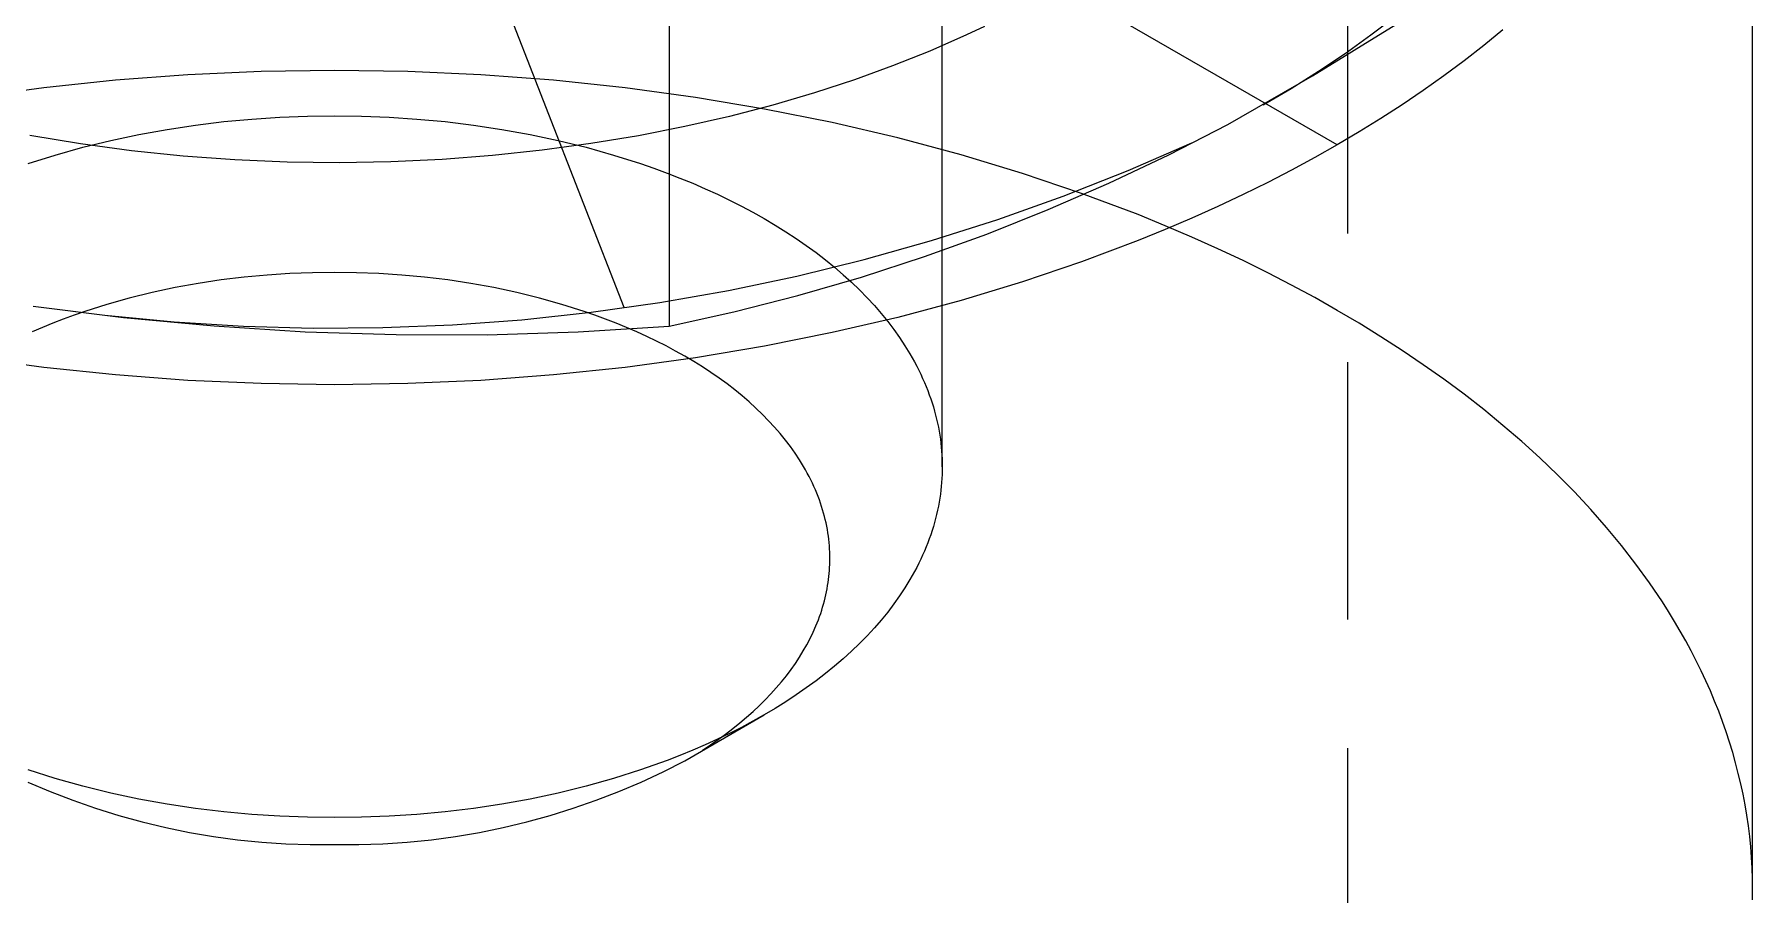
# Model space of a CAD drawing. Header units: millimetres. Extents: x -111 to 4919, y -143 to 3304.
# Drawn here: x 4653.38 to 4661.86, y 1557.15 to 1561.4 of the extents above; entities that cross this region are included whole.
import ezdxf

# ---------------------------------------------------------------- set-up
doc = ezdxf.new("R2010")
doc.units = ezdxf.units.MM
doc.linetypes.add('HIDDEN', pattern=[1.905, 1.27, -0.635])
doc.layers.add('ZANO_R', color=7, linetype='Continuous', lineweight=0)
doc.layers.add('ZANO_R_przerywana', color=7, linetype='HIDDEN', lineweight=0)

msp = doc.modelspace()

# ---------------------------------------------------------------- linework, layer by layer
at = {"layer": 'ZANO_R'}
for p, q in [((4657.8601, 1559.2657), (4657.8601, 1571.4242)), ((4656.2905, 1560.0512), (4653.4298, 1567.3727)), ((4659.8099, 1560.8542), (4650.389, 1566.2934)), ((4656.5117, 1564.318), (4656.5117, 1559.9589)), ((4661.8601, 1557.18), (4661.8601, 1563.712)), ((4659.9759, 1561.3968), (4660.0988, 1561.4903)), ((4657.9791, 1561.3969), (4657.7986, 1561.3175)), ((4658.068, 1561.4389), (4657.9791, 1561.3969)), ((4659.6879, 1561.1949), (4660.0991, 1561.4482)), ((4659.8487, 1561.3061), (4659.9759, 1561.3968)), ((4660.6279, 1561.4219), (4660.533, 1561.3442)), ((4657.7986, 1561.3175), (4657.6153, 1561.2442)), ((4659.7175, 1561.2182), (4659.8487, 1561.3061)), ((4660.533, 1561.3442), (4660.4358, 1561.2684)), ((4654.8601, 1561.2214), (4654.498, 1561.216)), ((4655.2223, 1561.216), (4654.8601, 1561.2214)), ((4657.6153, 1561.2442), (4657.4266, 1561.1757)), ((4659.5826, 1561.1333), (4659.7175, 1561.2182)), ((4660.4358, 1561.2684), (4660.3362, 1561.1945)), ((4653.4258, 1561.1357), (4653.0778, 1561.0882)), ((4653.7794, 1561.173), (4653.4258, 1561.1357)), ((4654.1372, 1561.1998), (4653.7794, 1561.173)), ((4654.498, 1561.216), (4654.1372, 1561.1998)), ((4655.5831, 1561.1998), (4655.2223, 1561.216)), ((4655.9409, 1561.173), (4655.5831, 1561.1998)), ((4656.2945, 1561.1357), (4655.9409, 1561.173)), ((4656.6425, 1561.0882), (4656.2945, 1561.1357)), ((4657.4266, 1561.1757), (4657.2292, 1561.111)), ((4659.2692, 1560.9545), (4659.6879, 1561.1949)), ((4659.4442, 1561.0513), (4659.5826, 1561.1333)), ((4660.3362, 1561.1945), (4660.2346, 1561.1226)), ((4656.9835, 1561.031), (4656.6425, 1561.0882)), ((4657.0236, 1561.0507), (4656.8101, 1560.995)), ((4657.2292, 1561.111), (4657.0236, 1561.0507)), ((4660.131, 1561.0525), (4660.0256, 1560.9845)), ((4660.2346, 1561.1226), (4660.131, 1561.0525)), ((4654.1746, 1560.9519), (4654.3143, 1560.9689)), ((4654.3143, 1560.9689), (4654.4531, 1560.9817)), ((4654.4531, 1560.9817), (4654.5906, 1560.9908)), ((4654.5906, 1560.9908), (4654.7264, 1560.996)), ((4654.7264, 1560.996), (4654.8601, 1560.9978)), ((4654.8601, 1560.9978), (4654.9939, 1560.996)), ((4654.9939, 1560.996), (4655.1297, 1560.9908)), ((4655.1297, 1560.9908), (4655.2672, 1560.9817)), ((4655.2672, 1560.9817), (4655.406, 1560.9689)), ((4655.406, 1560.9689), (4655.5457, 1560.9519)), ((4656.8101, 1560.995), (4656.589, 1560.9445)), ((4657.3165, 1560.9644), (4656.9835, 1561.031)), ((4657.6404, 1560.889), (4657.3165, 1560.9644)), ((4660.0256, 1560.9845), (4659.9185, 1560.9183)), ((4653.6059, 1560.8587), (4653.3574, 1560.8999)), ((4653.7559, 1560.8762), (4653.8949, 1560.9057)), ((4653.8949, 1560.9057), (4654.0347, 1560.9309)), ((4654.0347, 1560.9309), (4654.1746, 1560.9519)), ((4655.5457, 1560.9519), (4655.6856, 1560.9309)), ((4655.6856, 1560.9309), (4655.8254, 1560.9057)), ((4655.8254, 1560.9057), (4655.9644, 1560.8762)), ((4656.3609, 1560.8995), (4656.1263, 1560.8605)), ((4656.589, 1560.9445), (4656.3609, 1560.8995)), ((4657.9541, 1560.8052), (4657.6404, 1560.889)), ((4658.9784, 1560.8053), (4659.2692, 1560.9545)), ((4659.9185, 1560.9183), (4659.8099, 1560.8542)), ((4653.3489, 1560.7619), (4653.4823, 1560.8043)), ((4653.4823, 1560.8043), (4653.6181, 1560.8424)), ((4653.858, 1560.825), (4653.6059, 1560.8587)), ((4653.6181, 1560.8424), (4653.7559, 1560.8762)), ((4654.1128, 1560.7989), (4653.858, 1560.825)), ((4654.3692, 1560.7804), (4654.1128, 1560.7989)), ((4655.6407, 1560.8018), (4655.3911, 1560.7828)), ((4655.886, 1560.8278), (4655.6407, 1560.8018)), ((4656.1263, 1560.8605), (4655.886, 1560.8278)), ((4655.9644, 1560.8762), (4656.1022, 1560.8424)), ((4656.1022, 1560.8424), (4656.238, 1560.8043)), ((4656.238, 1560.8043), (4656.3714, 1560.7619)), ((4658.2569, 1560.7137), (4657.9541, 1560.8052)), ((4658.6829, 1560.6655), (4658.9784, 1560.8053)), ((4658.7774, 1560.7272), (4659.0928, 1560.8639)), ((4659.8099, 1560.8542), (4659.6988, 1560.7915)), ((4654.6263, 1560.7696), (4654.3692, 1560.7804)), ((4654.883, 1560.7665), (4654.6263, 1560.7696)), ((4655.1383, 1560.7709), (4654.883, 1560.7665)), ((4655.3911, 1560.7828), (4655.1383, 1560.7709)), ((4656.3714, 1560.7619), (4656.437, 1560.7392)), ((4656.437, 1560.7392), (4656.5018, 1560.7154)), ((4656.5018, 1560.7154), (4656.5656, 1560.6907)), ((4658.5479, 1560.6151), (4658.2569, 1560.7137)), ((4658.4576, 1560.6013), (4658.7774, 1560.7272)), ((4659.5843, 1560.7297), (4659.4664, 1560.6688)), ((4659.6988, 1560.7915), (4659.5843, 1560.7297)), ((4656.5656, 1560.6907), (4656.6285, 1560.6649)), ((4656.6285, 1560.6649), (4656.6903, 1560.6381)), ((4656.6903, 1560.6381), (4656.751, 1560.6104)), ((4658.3832, 1560.5351), (4658.6829, 1560.6655)), ((4659.4664, 1560.6688), (4659.3451, 1560.609)), ((4656.751, 1560.6104), (4656.8106, 1560.5818)), ((4656.8106, 1560.5818), (4656.8689, 1560.5522)), ((4656.8689, 1560.5522), (4656.9258, 1560.5218)), ((4658.1338, 1560.4861), (4658.4576, 1560.6013)), ((4658.8266, 1560.51), (4658.5479, 1560.6151)), ((4659.2205, 1560.5503), (4659.0925, 1560.4929)), ((4659.3451, 1560.609), (4659.2205, 1560.5503)), ((4656.9258, 1560.5218), (4656.9815, 1560.4905)), ((4656.9815, 1560.4905), (4657.0357, 1560.4584)), ((4657.0357, 1560.4584), (4657.0884, 1560.4255)), ((4657.8063, 1560.3818), (4658.1338, 1560.4861)), ((4658.0795, 1560.4144), (4658.3832, 1560.5351)), ((4658.9611, 1560.4552), (4658.8266, 1560.51)), ((4659.0925, 1560.4929), (4658.9611, 1560.4367)), ((4659.0925, 1560.3991), (4658.9611, 1560.4552)), ((4657.0884, 1560.4255), (4657.1396, 1560.3918)), ((4657.1396, 1560.3918), (4657.1892, 1560.3574)), ((4657.4755, 1560.2886), (4657.8063, 1560.3818)), ((4657.7721, 1560.3034), (4658.0795, 1560.4144)), ((4658.8266, 1560.3819), (4658.5479, 1560.2768)), ((4658.9611, 1560.4367), (4658.8266, 1560.3819)), ((4659.2205, 1560.3416), (4659.0925, 1560.3991)), ((4657.1418, 1560.2066), (4657.4755, 1560.2886)), ((4657.1892, 1560.3574), (4657.2372, 1560.3224)), ((4657.2372, 1560.3224), (4657.2836, 1560.2867)), ((4657.2836, 1560.2867), (4657.3282, 1560.2504)), ((4657.4613, 1560.2022), (4657.7721, 1560.3034)), ((4659.3451, 1560.2829), (4659.2205, 1560.3416)), ((4654.4152, 1560.2013), (4654.3013, 1560.1875)), ((4654.5283, 1560.2118), (4654.4152, 1560.2013)), ((4654.6404, 1560.2192), (4654.5283, 1560.2118)), ((4654.7511, 1560.2235), (4654.6404, 1560.2192)), ((4654.8601, 1560.2249), (4654.7511, 1560.2235)), ((4654.9692, 1560.2235), (4654.8601, 1560.2249)), ((4655.0799, 1560.2192), (4654.9692, 1560.2235)), ((4655.192, 1560.2118), (4655.0799, 1560.2192)), ((4655.3051, 1560.2013), (4655.192, 1560.2118)), ((4655.419, 1560.1875), (4655.3051, 1560.2013)), ((4656.8054, 1560.1357), (4657.1418, 1560.2066)), ((4657.1474, 1560.111), (4657.4613, 1560.2022)), ((4657.3282, 1560.2504), (4657.3711, 1560.2135)), ((4657.3711, 1560.2135), (4657.4123, 1560.1761)), ((4658.5479, 1560.2768), (4658.2569, 1560.1782)), ((4659.4664, 1560.2231), (4659.3451, 1560.2829)), ((4659.5843, 1560.1623), (4659.4664, 1560.2231)), ((4653.96, 1560.1257), (4653.8477, 1560.0982)), ((4654.0733, 1560.1498), (4653.96, 1560.1257)), ((4654.1872, 1560.1704), (4654.0733, 1560.1498)), ((4654.3013, 1560.1875), (4654.1872, 1560.1704)), ((4655.533, 1560.1704), (4655.419, 1560.1875)), ((4655.647, 1560.1498), (4655.533, 1560.1704)), ((4655.7603, 1560.1257), (4655.647, 1560.1498)), ((4655.8726, 1560.0982), (4655.7603, 1560.1257)), ((4656.4669, 1560.0762), (4656.8054, 1560.1357)), ((4657.4123, 1560.1761), (4657.4517, 1560.1383)), ((4657.4517, 1560.1383), (4657.4892, 1560.0999)), ((4658.2569, 1560.1782), (4657.9541, 1560.0867)), ((4659.6988, 1560.1004), (4659.5843, 1560.1623)), ((4653.3726, 1560.0588), (4653.8186, 1560.0027)), ((4653.3854, 1560.057), (4653.7262, 1560.0132)), ((4653.6282, 1560.0326), (4653.5747, 1560.0141)), ((4653.7369, 1560.0671), (4653.6282, 1560.0326)), ((4653.8477, 1560.0982), (4653.7369, 1560.0671)), ((4655.9833, 1560.0671), (4655.8726, 1560.0982)), ((4656.0921, 1560.0326), (4655.9833, 1560.0671)), ((4656.1456, 1560.0141), (4656.0921, 1560.0326)), ((4656.1266, 1560.0281), (4656.4669, 1560.0762)), ((4656.5117, 1559.9589), (4656.8308, 1560.0299)), ((4656.8308, 1560.0299), (4657.1474, 1560.111)), ((4657.4892, 1560.0999), (4657.525, 1560.0612)), ((4657.525, 1560.0612), (4657.5589, 1560.0222)), ((4657.9541, 1560.0867), (4657.6404, 1560.0029)), ((4659.8099, 1560.0377), (4659.6988, 1560.1004)), ((4659.9185, 1559.9736), (4659.8099, 1560.0377)), ((4653.4186, 1559.9535), (4653.3682, 1559.9317)), ((4653.4699, 1559.9745), (4653.4186, 1559.9535)), ((4653.5219, 1559.9947), (4653.4699, 1559.9745)), ((4653.5747, 1560.0141), (4653.5219, 1559.9947)), ((4653.7262, 1560.0132), (4654.0684, 1559.9808)), ((4653.8186, 1560.0027), (4654.2662, 1559.9605)), ((4654.0684, 1559.9808), (4654.4115, 1559.9599)), ((4654.2662, 1559.9605), (4654.7148, 1559.9322)), ((4654.4115, 1559.9599), (4654.755, 1559.9505)), ((4654.755, 1559.9505), (4655.0987, 1559.9526)), ((4655.0987, 1559.9526), (4655.4421, 1559.9663)), ((4655.4421, 1559.9663), (4655.7849, 1559.9915)), ((4655.7849, 1559.9915), (4656.1266, 1560.0281)), ((4656.063, 1559.9312), (4656.5117, 1559.9589)), ((4656.1983, 1559.9947), (4656.1456, 1560.0141)), ((4656.2504, 1559.9745), (4656.1983, 1559.9947)), ((4656.3016, 1559.9535), (4656.2504, 1559.9745)), ((4656.352, 1559.9317), (4656.3016, 1559.9535)), ((4657.6404, 1560.0029), (4657.3165, 1559.9275)), ((4657.5589, 1560.0222), (4657.591, 1559.9828)), ((4657.591, 1559.9828), (4657.6212, 1559.9432)), ((4660.0256, 1559.9075), (4659.9185, 1559.9736)), ((4654.7148, 1559.9322), (4655.1641, 1559.9179)), ((4655.1641, 1559.9179), (4655.6137, 1559.9176)), ((4655.6137, 1559.9176), (4656.063, 1559.9312)), ((4656.4015, 1559.9091), (4656.352, 1559.9317)), ((4656.4501, 1559.8858), (4656.4015, 1559.9091)), ((4656.4976, 1559.8617), (4656.4501, 1559.8858)), ((4656.544, 1559.8368), (4656.4976, 1559.8617)), ((4656.9835, 1559.8609), (4656.6425, 1559.8037)), ((4657.3165, 1559.9275), (4656.9835, 1559.8609)), ((4657.6212, 1559.9432), (4657.6495, 1559.9033)), ((4657.6495, 1559.9033), (4657.676, 1559.8632)), ((4657.676, 1559.8632), (4657.7006, 1559.823)), ((4660.131, 1559.8394), (4660.0256, 1559.9075)), ((4653.4258, 1559.7563), (4653.0778, 1559.8037)), ((4656.6425, 1559.8037), (4656.2945, 1559.7563)), ((4656.5894, 1559.8113), (4656.544, 1559.8368)), ((4656.6336, 1559.7852), (4656.5894, 1559.8113)), ((4656.6765, 1559.7583), (4656.6336, 1559.7852)), ((4657.7006, 1559.823), (4657.7122, 1559.8029)), ((4657.7122, 1559.8029), (4657.7234, 1559.7827)), ((4657.7234, 1559.7827), (4657.7341, 1559.7625)), ((4660.2346, 1559.7694), (4660.131, 1559.8394)), ((4653.7794, 1559.719), (4653.4258, 1559.7563)), ((4654.1372, 1559.6921), (4653.7794, 1559.719)), ((4654.498, 1559.6759), (4654.1372, 1559.6921)), ((4655.5831, 1559.6921), (4655.2223, 1559.6759)), ((4655.9409, 1559.719), (4655.5831, 1559.6921)), ((4656.2945, 1559.7563), (4655.9409, 1559.719)), ((4656.7183, 1559.7309), (4656.6765, 1559.7583)), ((4656.7587, 1559.7029), (4656.7183, 1559.7309)), ((4656.7978, 1559.6743), (4656.7587, 1559.7029)), ((4657.7341, 1559.7625), (4657.7443, 1559.7423)), ((4657.7443, 1559.7423), (4657.7541, 1559.7221)), ((4657.7541, 1559.7221), (4657.7635, 1559.7019)), ((4657.7635, 1559.7019), (4657.7723, 1559.6817)), ((4660.3362, 1559.6974), (4660.2346, 1559.7694)), ((4660.4358, 1559.6235), (4660.3362, 1559.6974)), ((4654.8601, 1559.6705), (4654.498, 1559.6759)), ((4655.2223, 1559.6759), (4654.8601, 1559.6705)), ((4656.8356, 1559.6452), (4656.7978, 1559.6743)), ((4656.872, 1559.6156), (4656.8356, 1559.6452)), ((4656.907, 1559.5856), (4656.872, 1559.6156)), ((4657.7723, 1559.6817), (4657.7808, 1559.6615)), ((4657.7808, 1559.6615), (4657.7888, 1559.6413)), ((4657.7888, 1559.6413), (4657.7963, 1559.6212)), ((4657.7963, 1559.6212), (4657.8034, 1559.601)), ((4660.533, 1559.5477), (4660.4358, 1559.6235)), ((4656.9406, 1559.5551), (4656.907, 1559.5856)), ((4656.9727, 1559.5242), (4656.9406, 1559.5551)), ((4657.0033, 1559.493), (4656.9727, 1559.5242)), ((4657.8034, 1559.601), (4657.8101, 1559.5809)), ((4657.8101, 1559.5809), (4657.8163, 1559.5608)), ((4657.8163, 1559.5608), (4657.8221, 1559.5407)), ((4657.8221, 1559.5407), (4657.8275, 1559.5207)), ((4657.8275, 1559.5207), (4657.8324, 1559.5007)), ((4660.6279, 1559.47), (4660.533, 1559.5477)), ((4657.0324, 1559.4615), (4657.0033, 1559.493)), ((4657.0601, 1559.4296), (4657.0324, 1559.4615)), ((4657.8324, 1559.5007), (4657.8369, 1559.4808)), ((4657.8369, 1559.4808), (4657.841, 1559.4609)), ((4657.841, 1559.4609), (4657.8447, 1559.4411)), ((4657.8447, 1559.4411), (4657.848, 1559.4214)), ((4660.7203, 1559.3905), (4660.6279, 1559.47)), ((4657.0862, 1559.3975), (4657.0601, 1559.4296)), ((4657.1108, 1559.3652), (4657.0862, 1559.3975)), ((4657.1339, 1559.3327), (4657.1108, 1559.3652)), ((4657.848, 1559.4214), (4657.8509, 1559.4016)), ((4657.8509, 1559.4016), (4657.8534, 1559.382)), ((4657.8534, 1559.382), (4657.8555, 1559.3624)), ((4657.8555, 1559.3624), (4657.8572, 1559.3429)), ((4660.81, 1559.3091), (4660.7203, 1559.3905)), ((4657.1555, 1559.3), (4657.1339, 1559.3327)), ((4657.1756, 1559.2673), (4657.1555, 1559.3)), ((4657.1851, 1559.2508), (4657.1756, 1559.2673)), ((4657.8572, 1559.3429), (4657.8585, 1559.3235)), ((4657.8585, 1559.3235), (4657.8594, 1559.3042)), ((4657.8594, 1559.3042), (4657.86, 1559.2849)), ((4657.86, 1559.2849), (4657.8601, 1559.2657)), ((4660.8969, 1559.226), (4660.81, 1559.3091)), ((4657.1942, 1559.2344), (4657.1851, 1559.2508)), ((4657.2029, 1559.2179), (4657.1942, 1559.2344)), ((4657.2112, 1559.2015), (4657.2029, 1559.2179)), ((4657.2192, 1559.185), (4657.2112, 1559.2015)), ((4657.2268, 1559.1685), (4657.2192, 1559.185)), ((4657.8572, 1559.1885), (4657.8555, 1559.169)), ((4657.8585, 1559.2079), (4657.8572, 1559.1885)), ((4657.8594, 1559.2273), (4657.8585, 1559.2079)), ((4657.86, 1559.2465), (4657.8594, 1559.2273)), ((4657.8601, 1559.2657), (4657.86, 1559.2465)), ((4660.9808, 1559.1411), (4660.8969, 1559.226)), ((4657.2341, 1559.1521), (4657.2268, 1559.1685)), ((4657.2409, 1559.1356), (4657.2341, 1559.1521)), ((4657.2475, 1559.1191), (4657.2409, 1559.1356)), ((4657.2536, 1559.1027), (4657.2475, 1559.1191)), ((4657.2594, 1559.0863), (4657.2536, 1559.1027)), ((4657.848, 1559.1101), (4657.8447, 1559.0903)), ((4657.8509, 1559.1298), (4657.848, 1559.1101)), ((4657.8534, 1559.1494), (4657.8509, 1559.1298)), ((4657.8555, 1559.169), (4657.8534, 1559.1494)), ((4661.0616, 1559.0545), (4660.9808, 1559.1411)), ((4657.2648, 1559.0699), (4657.2594, 1559.0863)), ((4657.2699, 1559.0535), (4657.2648, 1559.0699)), ((4657.2746, 1559.0372), (4657.2699, 1559.0535)), ((4657.279, 1559.0208), (4657.2746, 1559.0372)), ((4657.283, 1559.0046), (4657.279, 1559.0208)), ((4657.8324, 1559.0307), (4657.8275, 1559.0107)), ((4657.8369, 1559.0506), (4657.8324, 1559.0307)), ((4657.841, 1559.0705), (4657.8369, 1559.0506)), ((4657.8447, 1559.0903), (4657.841, 1559.0705)), ((4661.1393, 1558.9663), (4661.0616, 1559.0545)), ((4657.2867, 1558.9883), (4657.283, 1559.0046)), ((4657.2901, 1558.9721), (4657.2867, 1558.9883)), ((4657.2931, 1558.956), (4657.2901, 1558.9721)), ((4657.2958, 1558.9398), (4657.2931, 1558.956)), ((4657.2981, 1558.9238), (4657.2958, 1558.9398)), ((4657.8034, 1558.9304), (4657.7963, 1558.9103)), ((4657.8101, 1558.9505), (4657.8034, 1558.9304)), ((4657.8163, 1558.9706), (4657.8101, 1558.9505)), ((4657.8221, 1558.9907), (4657.8163, 1558.9706)), ((4657.8275, 1559.0107), (4657.8221, 1558.9907)), ((4661.2135, 1558.8765), (4661.1393, 1558.9663)), ((4657.3001, 1558.9078), (4657.2981, 1558.9238)), ((4657.3018, 1558.8918), (4657.3001, 1558.9078)), ((4657.3032, 1558.8759), (4657.3018, 1558.8918)), ((4657.3043, 1558.8601), (4657.3032, 1558.8759)), ((4657.305, 1558.8443), (4657.3043, 1558.8601)), ((4657.3055, 1558.8286), (4657.305, 1558.8443)), ((4657.7723, 1558.8497), (4657.7635, 1558.8295)), ((4657.7808, 1558.8699), (4657.7723, 1558.8497)), ((4657.7888, 1558.8901), (4657.7808, 1558.8699)), ((4657.7963, 1558.9103), (4657.7888, 1558.8901)), ((4661.2843, 1558.7852), (4661.2135, 1558.8765)), ((4657.3035, 1558.754), (4657.3044, 1558.7688)), ((4657.3044, 1558.7688), (4657.3051, 1558.7836)), ((4657.3051, 1558.7836), (4657.3055, 1558.7983)), ((4657.3056, 1558.813), (4657.3055, 1558.8286)), ((4657.3055, 1558.7983), (4657.3056, 1558.813)), ((4657.7341, 1558.7689), (4657.7234, 1558.7487)), ((4657.7443, 1558.7891), (4657.7341, 1558.7689)), ((4657.7541, 1558.8093), (4657.7443, 1558.7891)), ((4657.7635, 1558.8295), (4657.7541, 1558.8093)), ((4661.3515, 1558.6924), (4661.2843, 1558.7852)), ((4657.292, 1558.6639), (4657.2946, 1558.6791)), ((4657.2946, 1558.6791), (4657.297, 1558.6941)), ((4657.297, 1558.6941), (4657.299, 1558.7092)), ((4657.299, 1558.7092), (4657.3008, 1558.7242)), ((4657.3008, 1558.7242), (4657.3023, 1558.7391)), ((4657.3023, 1558.7391), (4657.3035, 1558.754)), ((4657.7006, 1558.7084), (4657.676, 1558.6682)), ((4657.7122, 1558.7286), (4657.7006, 1558.7084)), ((4657.7234, 1558.7487), (4657.7122, 1558.7286)), ((4661.415, 1558.5982), (4661.3515, 1558.6924)), ((4657.2699, 1558.5724), (4657.2743, 1558.5878)), ((4657.2743, 1558.5878), (4657.2785, 1558.6031)), ((4657.2785, 1558.6031), (4657.2823, 1558.6183)), ((4657.2823, 1558.6183), (4657.2858, 1558.6336)), ((4657.2858, 1558.6336), (4657.2891, 1558.6488)), ((4657.2891, 1558.6488), (4657.292, 1558.6639)), ((4657.6212, 1558.5883), (4657.591, 1558.5486)), ((4657.6495, 1558.6282), (4657.6212, 1558.5883)), ((4657.676, 1558.6682), (4657.6495, 1558.6282)), ((4661.4453, 1558.5506), (4661.415, 1558.5982)), ((4657.243, 1558.4955), (4657.249, 1558.5109)), ((4657.249, 1558.5109), (4657.2547, 1558.5263)), ((4657.2547, 1558.5263), (4657.2601, 1558.5417)), ((4657.2601, 1558.5417), (4657.2651, 1558.5571)), ((4657.2651, 1558.5571), (4657.2699, 1558.5724)), ((4657.5589, 1558.5093), (4657.525, 1558.4702)), ((4657.591, 1558.5486), (4657.5589, 1558.5093)), ((4661.4746, 1558.5027), (4661.4453, 1558.5506)), ((4661.503, 1558.4544), (4661.4746, 1558.5027)), ((4657.1919, 1558.3874), (4657.2082, 1558.4183)), ((4657.2082, 1558.4183), (4657.2231, 1558.4492)), ((4657.2231, 1558.4492), (4657.2367, 1558.4801)), ((4657.2367, 1558.4801), (4657.243, 1558.4955)), ((4657.4892, 1558.4315), (4657.4517, 1558.3932)), ((4657.525, 1558.4702), (4657.4892, 1558.4315)), ((4661.5303, 1558.4059), (4661.503, 1558.4544)), ((4657.1555, 1558.3259), (4657.1744, 1558.3566)), ((4657.1744, 1558.3566), (4657.1919, 1558.3874)), ((4657.4123, 1558.3553), (4657.3711, 1558.3179)), ((4657.4517, 1558.3932), (4657.4123, 1558.3553)), ((4661.5566, 1558.3571), (4661.5303, 1558.4059)), ((4661.582, 1558.308), (4661.5566, 1558.3571)), ((4657.091, 1558.2345), (4657.1138, 1558.2648)), ((4657.1138, 1558.2648), (4657.1353, 1558.2953)), ((4657.1353, 1558.2953), (4657.1555, 1558.3259)), ((4657.3282, 1558.2811), (4657.2836, 1558.2448)), ((4657.3711, 1558.3179), (4657.3282, 1558.2811)), ((4661.6062, 1558.2586), (4661.582, 1558.308)), ((4661.6294, 1558.209), (4661.6062, 1558.2586)), ((4657.0144, 1558.1447), (4657.0412, 1558.1744)), ((4657.0412, 1558.1744), (4657.0668, 1558.2043)), ((4657.0668, 1558.2043), (4657.091, 1558.2345)), ((4657.1892, 1558.174), (4657.1396, 1558.1396)), ((4657.2372, 1558.2091), (4657.1892, 1558.174)), ((4657.2836, 1558.2448), (4657.2372, 1558.2091)), ((4661.6516, 1558.1591), (4661.6294, 1558.209)), ((4656.9261, 1558.0575), (4656.9568, 1558.0862)), ((4656.9568, 1558.0862), (4656.9863, 1558.1153)), ((4656.9863, 1558.1153), (4657.0144, 1558.1447)), ((4657.0884, 1558.106), (4657.0357, 1558.0731)), ((4657.1396, 1558.1396), (4657.0884, 1558.106)), ((4661.6727, 1558.109), (4661.6516, 1558.1591)), ((4661.6927, 1558.0587), (4661.6727, 1558.109)), ((4656.5894, 1557.8146), (4656.9815, 1558.041)), ((4656.8263, 1557.9734), (4656.8608, 1558.001)), ((4656.8608, 1558.001), (4656.8941, 1558.029)), ((4656.9258, 1558.0097), (4656.8689, 1557.9792)), ((4656.8941, 1558.029), (4656.9261, 1558.0575)), ((4656.9815, 1558.041), (4656.9258, 1558.0097)), ((4657.0357, 1558.0731), (4656.9815, 1558.041)), ((4661.7116, 1558.0081), (4661.6927, 1558.0587)), ((4661.7294, 1557.9574), (4661.7116, 1558.0081)), ((4656.751, 1557.921), (4656.6903, 1557.8933)), ((4656.7157, 1557.8933), (4656.7537, 1557.9195)), ((4656.8106, 1557.9497), (4656.751, 1557.921)), ((4656.7537, 1557.9195), (4656.7906, 1557.9462)), ((4656.7906, 1557.9462), (4656.8263, 1557.9734)), ((4656.8689, 1557.9792), (4656.8106, 1557.9497)), ((4661.7461, 1557.9064), (4661.7294, 1557.9574)), ((4656.5656, 1557.8408), (4656.5018, 1557.816)), ((4656.6285, 1557.8666), (4656.5656, 1557.8408)), ((4656.6903, 1557.8933), (4656.6285, 1557.8666)), ((4656.6765, 1557.8676), (4656.7157, 1557.8933)), ((4661.7617, 1557.8553), (4661.7461, 1557.9064)), ((4661.7762, 1557.804), (4661.7617, 1557.8553)), ((4653.4823, 1557.7272), (4653.3489, 1557.7695)), ((4656.3714, 1557.7695), (4656.238, 1557.7272)), ((4656.437, 1557.7922), (4656.3714, 1557.7695)), ((4656.3741, 1557.7096), (4656.4826, 1557.7603)), ((4656.5018, 1557.816), (4656.437, 1557.7922)), ((4656.4826, 1557.7603), (4656.5894, 1557.8146)), ((4661.7895, 1557.7525), (4661.7762, 1557.804)), ((4661.8017, 1557.7009), (4661.7895, 1557.7525)), ((4653.3462, 1557.7096), (4653.4564, 1557.6626)), ((4653.4564, 1557.6626), (4653.5681, 1557.6193)), ((4653.6181, 1557.6891), (4653.4823, 1557.7272)), ((4653.7559, 1557.6553), (4653.6181, 1557.6891)), ((4653.8949, 1557.6258), (4653.7559, 1557.6553)), ((4655.9644, 1557.6553), (4655.8254, 1557.6258)), ((4656.1022, 1557.6891), (4655.9644, 1557.6553)), ((4656.238, 1557.7272), (4656.1022, 1557.6891)), ((4656.1522, 1557.6193), (4656.2639, 1557.6626)), ((4656.2639, 1557.6626), (4656.3741, 1557.7096)), ((4661.8128, 1557.6492), (4661.8017, 1557.7009)), ((4653.5681, 1557.6193), (4653.6812, 1557.5798)), ((4653.6812, 1557.5798), (4653.7956, 1557.5442)), ((4654.0347, 1557.6005), (4653.8949, 1557.6258)), ((4654.1746, 1557.5795), (4654.0347, 1557.6005)), ((4654.3143, 1557.5626), (4654.1746, 1557.5795)), ((4655.5457, 1557.5795), (4655.406, 1557.5626)), ((4655.6856, 1557.6005), (4655.5457, 1557.5795)), ((4655.8254, 1557.6258), (4655.6856, 1557.6005)), ((4655.9247, 1557.5442), (4656.0391, 1557.5798)), ((4656.0391, 1557.5798), (4656.1522, 1557.6193)), ((4661.8227, 1557.5974), (4661.8128, 1557.6492)), ((4661.8315, 1557.5454), (4661.8227, 1557.5974)), ((4653.7956, 1557.5442), (4653.9111, 1557.5124)), ((4653.9111, 1557.5124), (4654.0276, 1557.4845)), ((4654.4531, 1557.5497), (4654.3143, 1557.5626)), ((4654.5906, 1557.5407), (4654.4531, 1557.5497)), ((4654.7264, 1557.5354), (4654.5906, 1557.5407)), ((4654.8601, 1557.5337), (4654.7264, 1557.5354)), ((4654.9939, 1557.5354), (4654.8601, 1557.5337)), ((4655.1297, 1557.5407), (4654.9939, 1557.5354)), ((4655.2672, 1557.5497), (4655.1297, 1557.5407)), ((4655.406, 1557.5626), (4655.2672, 1557.5497)), ((4655.6927, 1557.4845), (4655.8092, 1557.5124)), ((4655.8092, 1557.5124), (4655.9247, 1557.5442)), ((4661.8391, 1557.4934), (4661.8315, 1557.5454)), ((4661.8455, 1557.4413), (4661.8391, 1557.4934)), ((4654.0276, 1557.4845), (4654.145, 1557.4606)), ((4654.145, 1557.4606), (4654.2631, 1557.4406)), ((4654.2631, 1557.4406), (4654.3819, 1557.4247)), ((4654.3819, 1557.4247), (4654.5011, 1557.4127)), ((4654.5011, 1557.4127), (4654.6206, 1557.4048)), ((4654.6206, 1557.4048), (4654.7403, 1557.4009)), ((4654.7403, 1557.4009), (4654.8601, 1557.4011)), ((4654.8601, 1557.4011), (4654.9799, 1557.4009)), ((4654.9799, 1557.4009), (4655.0997, 1557.4048)), ((4655.0997, 1557.4048), (4655.2192, 1557.4127)), ((4655.2192, 1557.4127), (4655.3384, 1557.4247)), ((4655.3384, 1557.4247), (4655.4571, 1557.4406)), ((4655.4571, 1557.4406), (4655.5753, 1557.4606)), ((4655.5753, 1557.4606), (4655.6927, 1557.4845)), ((4661.8508, 1557.3891), (4661.8455, 1557.4413)), ((4661.8549, 1557.3369), (4661.8508, 1557.3891)), ((4661.8578, 1557.2846), (4661.8549, 1557.3369)), ((4661.8596, 1557.2323), (4661.8578, 1557.2846)), ((4661.8601, 1557.18), (4661.8596, 1557.2323)), ((4661.8596, 1557.1277), (4661.8601, 1557.18))]:
    msp.add_line(p, q, dxfattribs=at)
at = {"layer": 'ZANO_R_przerywana'}
msp.add_line((4659.8601, 1563.5924), (4659.8601, 1465.6736), dxfattribs=at)

doc.saveas('drawing.dxf')
